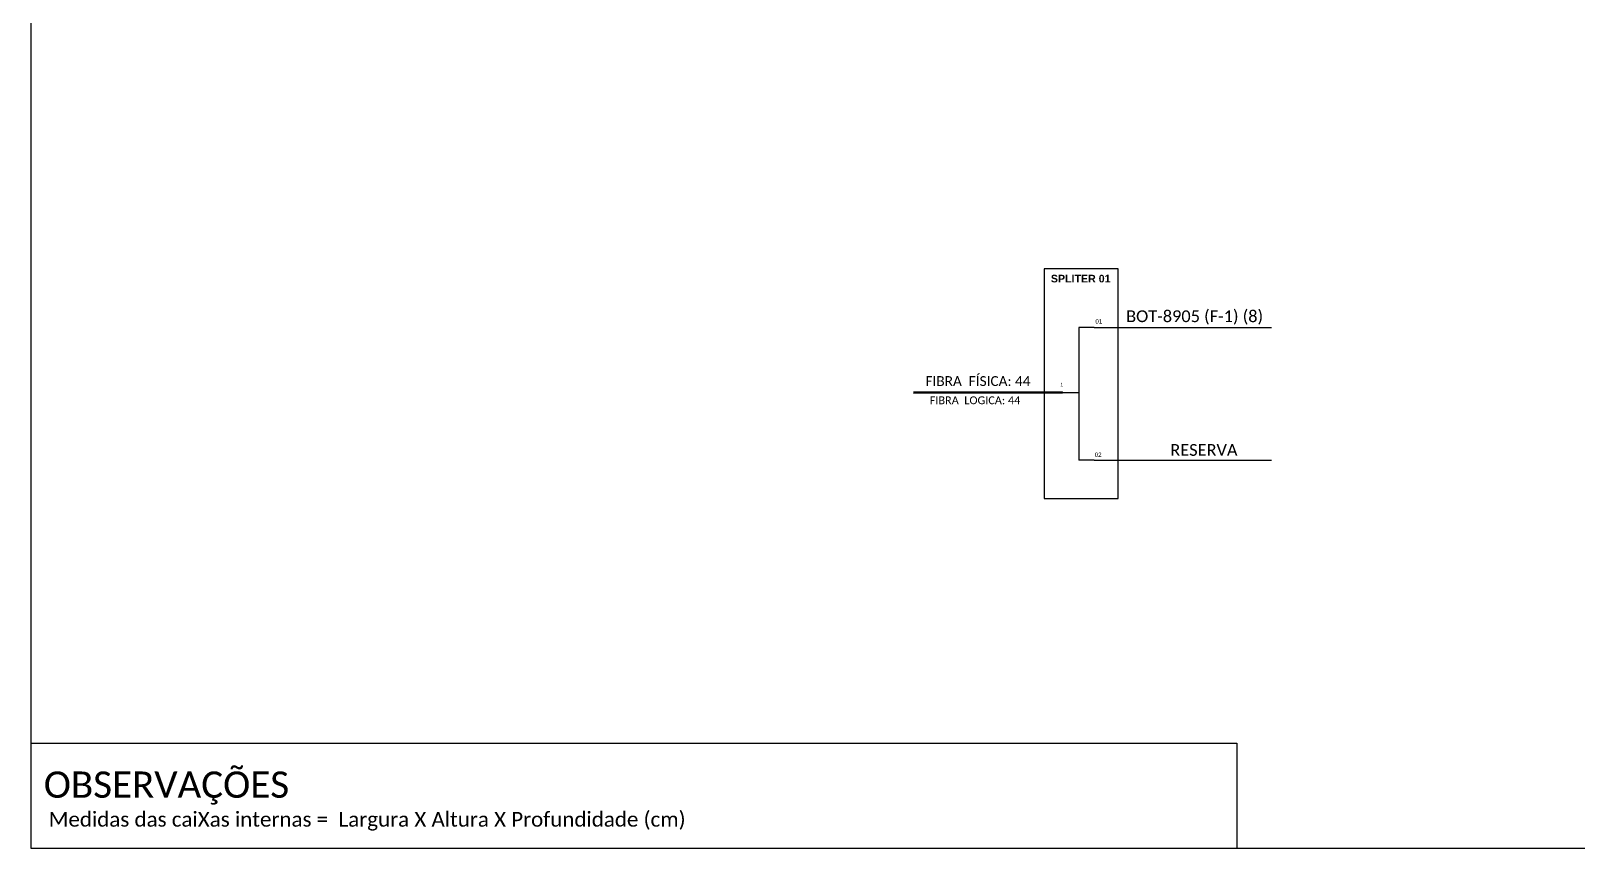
# Model space of a CAD drawing. Extents: x -89 to 1664, y 705 to 1299.
# Drawn here: x -89.3 to 330, y 705 to 926.7 of the extents above; entities that cross this region are included whole.
import ezdxf

# ---------------------------------------------------------------- set-up
doc = ezdxf.new("R2010")
doc.units = 0
doc.styles.get("Standard").update_dxf_attribs({"font": 'arial.ttf'})
doc.styles.add('WMF-Calibri0', font='calibri.ttf')

msp = doc.modelspace()

# ---------------------------------------------------------------- linework, layer by layer
at = {"color": 7, "linetype": 'Continuous'}
for p, q in [((194.88, 846.23), (194.88, 810.27)), ((198.97, 846.23), (194.88, 846.23)), ((190.43, 828.62), (194.66, 828.62)), ((198.97, 810.27), (194.88, 810.27))]:
    msp.add_line(p, q, dxfattribs=at)
at = {"color": 10, "linetype": 'Continuous'}
for p, q in [((198.97, 846.23), (247.08, 846.22)), ((198.97, 810.28), (247.08, 810.27))]:
    msp.add_line(p, q, dxfattribs=at)
at = {"color": 1, "linetype": 'Continuous', "lineweight": 60}
msp.add_line((190.43, 828.62), (149.98, 828.49), dxfattribs=at)
msp.add_lwpolyline([(-89.32, 705.02), (749.25, 705.02), (749.25, 1299.02), (-89.32, 1299.02), (-89.32, 705.02)])
at = {"color": 7}
msp.add_lwpolyline([(185.41, 799.81), (205.5, 799.81), (205.5, 862.19), (185.41, 862.19)], close=True, dxfattribs=at)
msp.add_lwpolyline([(-89.24, 733.5), (237.71, 733.5), (237.71, 705.02)], dxfattribs=at)

# ---------------------------------------------------------------- texts
at = {"color": 7, "style": 'WMF-Calibri0'}
msp.add_text('OBSERVAÇÕES', height=7.1308, dxfattribs=at).set_placement((-85.83, 718.67))
at = {"attachment_point": 5}
for s, insert, char_height, width in [('\\C10;\\fArial|b1|i0|c0|p34;\\H1x;SPLITER 01', (195.36, 859.49), 2.0643, 20.093), ('\\C1;\\fCalibri|b0|i0|c0|p34;BOT-8905 (F-1) (8)', (226.25, 848.95), 3.1897, 83.1145), ('\\C7;\\fArial|b0|i0;\\H0.578704x;01 ', (200.27, 847.89), 2.0643, 4.37), ('\\C7;\\fCalibri|b0|i0|c0|p34;FIBRA  FÍSICA: 44', (167.51, 831.7), 2.6581, 40.186), ('\\C7;\\fArial|b0|i0|;\\H1.0273588255048;1', (190.24, 830.75), 2.0643, 2.0447), ('\\C7;\\fCalibri|b0|i0|c0|p34;FIBRA  LOGICA: 44', (166.7, 826.48), 2.1266, 40.186), ('{\\fCalibri|b0|i0|c0|p34;\\C7;RESERVA}', (228.77, 813.01), 3.1897, 83.1145), ('\\C7;\\fArial|b0|i0;\\H0.578704x;02 ', (200.09, 811.72), 2.0643, 4.37)]:
    msp.add_mtext(s, dxfattribs=dict(at, insert=insert, char_height=char_height, width=width))
at = {"color": 7, "insert": (-84.48, 714.83), "char_height": 4, "width": 658.8434, "attachment_point": 1, "style": 'WMF-Calibri0'}
msp.add_mtext('Medidas das caiXas internas =  Largura X Altura X Profundidade (cm)', dxfattribs=at)

doc.saveas('drawing.dxf')
